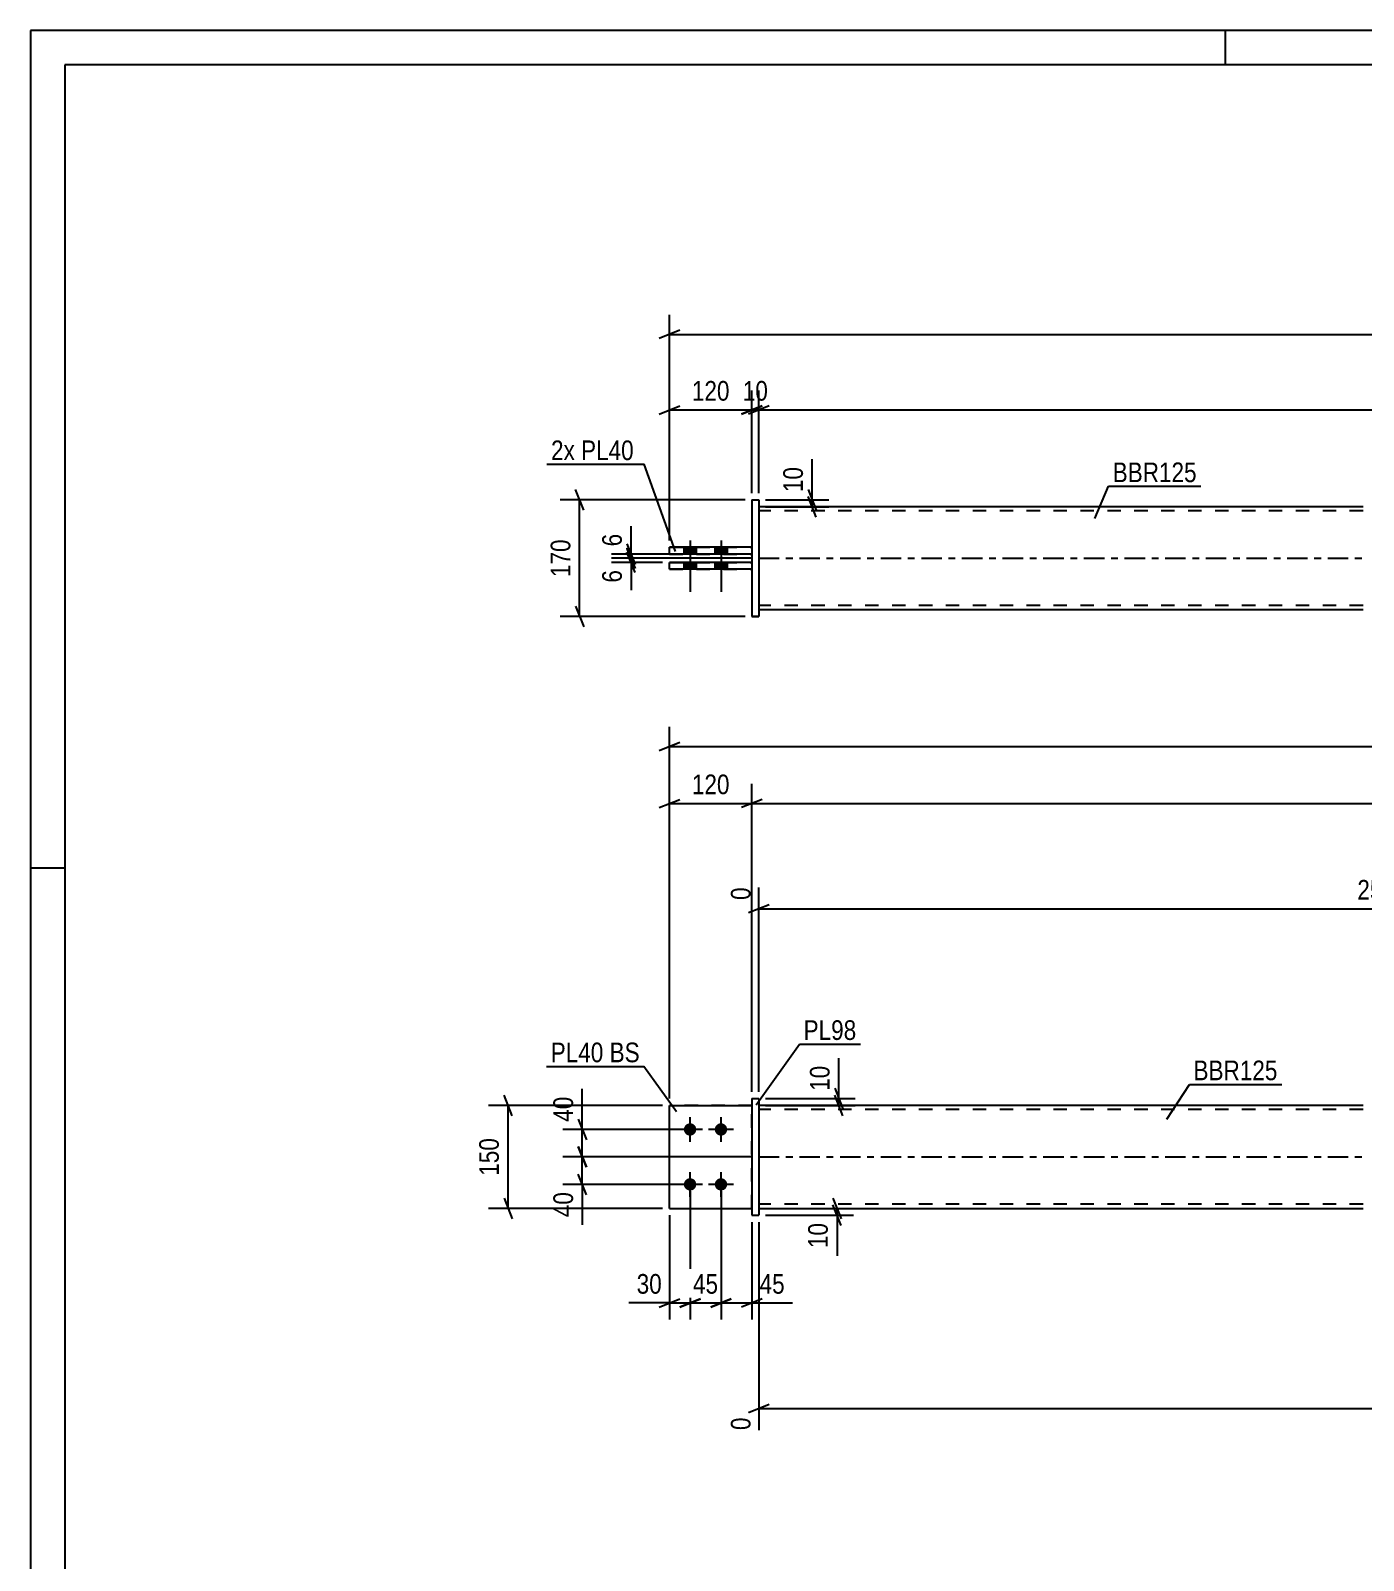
# Model space of a CAD drawing. Header units: millimetres. Extents: x 0 to 594, y 0 to 420.
# Drawn here: x 0 to 194.1, y 197.2 to 420 of the extents above; entities that cross this region are included whole.
import ezdxf

# ---------------------------------------------------------------- set-up
doc = ezdxf.new("R2010")
doc.units = ezdxf.units.MM
doc.linetypes.add('DXK_LINE_DOT2', pattern=[3.9198, 1.9599, -1.9599])
doc.linetypes.add('DXK_LINE_DOT3', pattern=[5.9187, 2.979, -0.9799, 0.9799, -0.9799])
doc.styles.add('Arial Narrow', font='ARIALN.TTF', dxfattribs={"height": 0.2})

# ---------------------------------------------------------------- blocks, each defined once
blk = doc.blocks.new('Unknown-580610516-1130')
at = {"color": 5, "linetype": 'Continuous'}
for p, q in [((594, 420), (0, 420)), ((0, 420), (0, 0)), ((174, 415), (174, 420)), ((589, 415), (5, 415)), ((5, 415), (5, 5)), ((5, 298), (0, 298))]:
    blk.add_line(p, q, dxfattribs=at)
blk = doc.blocks.new('Part-580610516-1679 - 1673')
at = {"color": 7, "linetype": 'DXK_LINE_DOT2'}
for p, q in [((93.04, 248.45), (93.04, 263.45)), ((93.04, 263.45), (105.04, 263.45)), ((105.04, 263.45), (93.04, 263.45)), ((105.04, 248.45), (105.04, 263.45)), ((93.04, 248.45), (93.04, 248.45)), ((93.04, 248.45), (105.04, 248.45)), ((93.04, 248.45), (105.04, 248.45)), ((105.04, 248.45), (105.04, 248.45))]:
    blk.add_line(p, q, dxfattribs=at)
blk = doc.blocks.new('Part-580610516-1700 - 1673')
at = {"color": 2, "linetype": 'Continuous'}
for p, q in [((194.04, 263.45), (106.04, 263.45)), ((106.04, 248.45), (194.04, 248.45))]:
    blk.add_line(p, q, dxfattribs=at)
at = {"color": 7, "linetype": 'DXK_LINE_DOT2'}
for p, q in [((106.04, 263.45), (106.04, 248.45)), ((194.04, 262.85), (106.04, 262.85)), ((194.04, 249.05), (106.04, 249.05))]:
    blk.add_line(p, q, dxfattribs=at)
at = {"color": 7, "linetype": 'DXK_LINE_DOT3'}
blk.add_line((106.04, 255.95), (194.04, 255.95), dxfattribs=at)
blk = doc.blocks.new('Part-580610516-1684 - 1673')
at = {"color": 2, "linetype": 'Continuous'}
for p, q in [((93.04, 248.45), (93.04, 263.45)), ((93.04, 263.45), (105.04, 263.45)), ((93.04, 248.45), (93.04, 248.45)), ((93.04, 248.45), (105.04, 248.45))]:
    blk.add_line(p, q, dxfattribs=at)
at = {"color": 7, "linetype": 'DXK_LINE_DOT2'}
for p, q in [((105.04, 263.45), (93.04, 263.45)), ((105.04, 248.45), (105.04, 263.45)), ((93.04, 248.45), (105.04, 248.45)), ((105.04, 248.45), (105.04, 248.45))]:
    blk.add_line(p, q, dxfattribs=at)
blk = doc.blocks.new('Bolt-580610516-1709 - 1673')
at = {"linetype": 'Continuous'}
for points in [[(96.04, 260.85), (96.23, 260.83), (96.4, 260.77), (96.57, 260.68), (96.71, 260.55), (96.82, 260.4), (96.89, 260.23), (96.93, 260.04), (96.93, 259.85), (96.89, 259.67), (96.82, 259.5), (96.71, 259.35), (96.57, 259.22), (96.4, 259.13), (96.23, 259.07), (96.04, 259.05), (95.85, 259.07), (95.67, 259.13), (95.51, 259.22), (95.37, 259.35), (95.26, 259.5), (95.18, 259.67), (95.14, 259.85), (95.14, 260.04), (95.18, 260.23), (95.26, 260.4), (95.37, 260.55), (95.51, 260.68), (95.67, 260.77), (95.85, 260.83)], [(100.54, 260.85), (100.73, 260.83), (100.9, 260.77), (101.07, 260.68), (101.21, 260.55), (101.32, 260.4), (101.39, 260.23), (101.43, 260.04), (101.43, 259.85), (101.39, 259.67), (101.32, 259.5), (101.21, 259.35), (101.07, 259.22), (100.9, 259.13), (100.73, 259.07), (100.54, 259.05), (100.35, 259.07), (100.17, 259.13), (100.01, 259.22), (99.87, 259.35), (99.76, 259.5), (99.68, 259.67), (99.64, 259.85), (99.64, 260.04), (99.68, 260.23), (99.76, 260.4), (99.87, 260.55), (100.01, 260.68), (100.17, 260.77), (100.35, 260.83)], [(96.04, 252.85), (96.23, 252.83), (96.4, 252.77), (96.57, 252.68), (96.71, 252.55), (96.82, 252.4), (96.89, 252.23), (96.93, 252.04), (96.93, 251.85), (96.89, 251.67), (96.82, 251.5), (96.71, 251.35), (96.57, 251.22), (96.4, 251.13), (96.23, 251.07), (96.04, 251.05), (95.85, 251.07), (95.67, 251.13), (95.51, 251.22), (95.37, 251.35), (95.26, 251.5), (95.18, 251.67), (95.14, 251.85), (95.14, 252.04), (95.18, 252.23), (95.26, 252.4), (95.37, 252.55), (95.51, 252.68), (95.67, 252.77), (95.85, 252.83)], [(100.54, 252.85), (100.73, 252.83), (100.9, 252.77), (101.07, 252.68), (101.21, 252.55), (101.32, 252.4), (101.39, 252.23), (101.43, 252.04), (101.43, 251.85), (101.39, 251.67), (101.32, 251.5), (101.21, 251.35), (101.07, 251.22), (100.9, 251.13), (100.73, 251.07), (100.54, 251.05), (100.35, 251.07), (100.17, 251.13), (100.01, 251.22), (99.87, 251.35), (99.76, 251.5), (99.68, 251.67), (99.64, 251.85), (99.64, 252.04), (99.68, 252.23), (99.76, 252.4), (99.87, 252.55), (100.01, 252.68), (100.17, 252.77), (100.35, 252.83)]]:
    blk.add_hatch(color=1, dxfattribs=at).paths.add_polyline_path(points)
at = {"color": 1, "linetype": 'Continuous'}
for p, q in [((96.04, 258.15), (96.04, 261.75)), ((100.54, 258.15), (100.54, 261.75)), ((97.84, 259.95), (94.24, 259.95)), ((102.34, 259.95), (98.74, 259.95)), ((97.84, 251.95), (94.24, 251.95)), ((96.04, 250.15), (96.04, 253.75)), ((102.34, 251.95), (98.74, 251.95)), ((100.54, 250.15), (100.54, 253.75))]:
    blk.add_line(p, q, dxfattribs=at)
blk = doc.blocks.new('Part-580610516-1720 - 1673')
at = {"color": 2, "linetype": 'Continuous'}
for p, q in [((105.04, 264.45), (106.04, 264.45)), ((105.04, 264.45), (105.04, 247.45)), ((106.04, 264.45), (106.04, 264.45)), ((106.04, 264.45), (106.04, 247.45)), ((105.04, 247.45), (106.04, 247.45))]:
    blk.add_line(p, q, dxfattribs=at)
at = {"color": 7, "linetype": 'DXK_LINE_DOT2'}
for p, q in [((105.04, 264.45), (106.04, 264.45)), ((105.04, 247.45), (106.04, 247.45))]:
    blk.add_line(p, q, dxfattribs=at)
blk = doc.blocks.new('Part-580610516-1418 - 1367')
at = {"color": 2, "linetype": 'Continuous'}
for p, q in [((93.04, 341.55), (93.04, 342.55)), ((105.04, 342.55), (93.04, 342.55)), ((93.04, 341.55), (93.04, 341.55)), ((105.04, 341.55), (93.04, 341.55))]:
    blk.add_line(p, q, dxfattribs=at)
at = {"color": 7, "linetype": 'DXK_LINE_DOT2'}
for p, q in [((93.04, 342.55), (105.04, 342.55)), ((93.04, 341.55), (105.04, 341.55)), ((105.04, 342.55), (105.04, 341.55))]:
    blk.add_line(p, q, dxfattribs=at)
blk = doc.blocks.new('Bolt-580610516-1370 - 1367')
at = {"linetype": 'Continuous'}
for points in [[(95.14, 343.75), (96.94, 343.75), (96.94, 344.75), (95.14, 344.75)], [(95.14, 343.75), (96.94, 343.75), (96.94, 344.75), (95.14, 344.75)], [(99.64, 343.75), (101.44, 343.75), (101.44, 344.75), (99.64, 344.75)], [(99.64, 343.75), (101.44, 343.75), (101.44, 344.75), (99.64, 344.75)], [(95.14, 341.55), (96.94, 341.55), (96.94, 342.55), (95.14, 342.55)], [(95.14, 341.55), (96.94, 341.55), (96.94, 342.55), (95.14, 342.55)], [(99.64, 341.55), (101.44, 341.55), (101.44, 342.55), (99.64, 342.55)], [(99.64, 341.55), (101.44, 341.55), (101.44, 342.55), (99.64, 342.55)]]:
    blk.add_hatch(color=1, dxfattribs=at).paths.add_polyline_path(points)
at = {"color": 1, "linetype": 'Continuous'}
for p, q in [((96.04, 345.75), (96.04, 338.25)), ((96.04, 345.75), (96.04, 338.25)), ((100.54, 345.75), (100.54, 338.25)), ((100.54, 345.75), (100.54, 338.25)), ((95.14, 344.75), (95.14, 343.75)), ((95.14, 344.75), (95.14, 343.75)), ((96.94, 344.75), (96.94, 343.75)), ((96.94, 344.75), (96.94, 343.75)), ((99.64, 344.75), (99.64, 343.75)), ((99.64, 344.75), (99.64, 343.75)), ((101.44, 344.75), (101.44, 343.75)), ((101.44, 344.75), (101.44, 343.75)), ((95.14, 342.55), (95.14, 341.55)), ((95.14, 342.55), (95.14, 341.55)), ((96.94, 342.55), (96.94, 341.55)), ((96.94, 342.55), (96.94, 341.55)), ((99.64, 342.55), (99.64, 341.55)), ((99.64, 342.55), (99.64, 341.55)), ((101.44, 342.55), (101.44, 341.55)), ((101.44, 342.55), (101.44, 341.55))]:
    blk.add_line(p, q, dxfattribs=at)
blk = doc.blocks.new('Part-580610516-1456 - 1367')
at = {"color": 2, "linetype": 'Continuous'}
for p, q in [((194.04, 350.65), (106.04, 350.65)), ((194.04, 335.65), (106.04, 335.65))]:
    blk.add_line(p, q, dxfattribs=at)
at = {"color": 7, "linetype": 'DXK_LINE_DOT2'}
for p, q in [((106.04, 350.65), (106.04, 335.65)), ((194.04, 350.05), (106.04, 350.05)), ((194.04, 336.25), (106.04, 336.25))]:
    blk.add_line(p, q, dxfattribs=at)
at = {"color": 7, "linetype": 'DXK_LINE_DOT3'}
blk.add_line((106.04, 343.15), (194.04, 343.15), dxfattribs=at)
blk = doc.blocks.new('Part-580610516-1413 - 1367')
at = {"color": 2, "linetype": 'Continuous'}
for p, q in [((93.04, 343.75), (93.04, 344.75)), ((105.04, 344.75), (93.04, 344.75)), ((93.04, 343.75), (93.04, 343.75)), ((105.04, 343.75), (93.04, 343.75))]:
    blk.add_line(p, q, dxfattribs=at)
at = {"color": 7, "linetype": 'DXK_LINE_DOT2'}
for p, q in [((93.04, 344.75), (93.04, 344.75)), ((93.04, 344.75), (105.04, 344.75)), ((93.04, 343.75), (105.04, 343.75)), ((105.04, 344.75), (105.04, 343.75))]:
    blk.add_line(p, q, dxfattribs=at)
blk = doc.blocks.new('Part-580610516-1398 - 1367')
at = {"color": 2, "linetype": 'Continuous'}
for p, q in [((105.04, 351.65), (106.04, 351.65)), ((105.04, 351.65), (105.04, 334.65)), ((106.04, 351.65), (106.04, 351.65)), ((106.04, 351.65), (106.04, 334.65)), ((106.04, 334.65), (105.04, 334.65)), ((105.04, 334.65), (105.04, 334.65))]:
    blk.add_line(p, q, dxfattribs=at)
at = {"color": 7, "linetype": 'DXK_LINE_DOT2'}
for p, q in [((105.04, 351.65), (106.04, 351.65)), ((106.04, 351.65), (106.04, 351.65)), ((105.04, 334.65), (106.04, 334.65))]:
    blk.add_line(p, q, dxfattribs=at)
blk = doc.blocks.new('StraightDimension-580610516-1891 - 1673')
at = {"color": 7, "linetype": 'Continuous'}
for p, q in [((116.84, 249.95), (118.04, 246.95)), ((107.04, 248.45), (119.84, 248.45)), ((107.04, 247.45), (119.84, 247.45)), ((118.04, 245.95), (116.84, 248.95)), ((117.44, 247.45), (117.44, 248.45))]:
    blk.add_line(p, q, dxfattribs=at)
at = {"color": 0}
blk.add_wipeout([(116.69, 246.92), (112.49, 246.92), (112.49, 242.07), (116.69, 242.07)], dxfattribs=at)
at = {"color": 7, "linetype": 'Continuous'}
blk.add_line((117.44, 247.45), (117.44, 241.54), dxfattribs=at)
blk.add_line((117.44, 247.45), (117.44, 241.54), dxfattribs=at)
at = {"color": 3, "style": 'Arial Narrow'}
blk.add_text('10', height=2.863, rotation=90.0002, dxfattribs=at).set_placement((116.09, 242.67))
blk = doc.blocks.new('StraightDimension-580610516-1827 - 1673')
at = {"color": 7, "linetype": 'Continuous'}
for p, q in [((96.04, 250.95), (96.04, 232.28)), ((93.04, 247.45), (93.04, 232.28)), ((91.54, 234.08), (94.54, 235.28)), ((93.04, 234.68), (96.04, 234.68)), ((97.54, 235.28), (94.54, 234.08))]:
    blk.add_line(p, q, dxfattribs=at)
at = {"color": 0}
blk.add_wipeout([(92.51, 235.43), (92.51, 239.63), (87.66, 239.63), (87.66, 235.43)], dxfattribs=at)
at = {"color": 7, "linetype": 'Continuous'}
blk.add_line((93.04, 234.68), (87.13, 234.68), dxfattribs=at)
blk.add_line((93.04, 234.68), (87.13, 234.68), dxfattribs=at)
at = {"color": 3, "style": 'Arial Narrow'}
blk.add_text('30', height=2.863, dxfattribs=at).set_placement((88.26, 236.03))
blk = doc.blocks.new('StraightDimension-580610516-1806 - 1673')
at = {"color": 7, "linetype": 'Continuous'}
for p, q in [((287.69, 273.89), (287.69, 300.7)), ((106.04, 265.45), (106.04, 295.21)), ((107.54, 292.68), (104.54, 291.48)), ((106.04, 292.08), (287.69, 292.08)), ((286.19, 291.48), (289.19, 292.68))]:
    blk.add_line(p, q, dxfattribs=at)
at = {"color": 0, "linetype": 'Continuous'}
for points in [[(287.09, 301.3), (282.89, 301.3), (282.89, 292.78), (287.09, 292.78)], [(105.44, 295.81), (101.24, 295.81), (101.24, 292.78), (105.44, 292.78)]]:
    blk.add_wipeout(points, dxfattribs=at)
at = {"color": 0}
blk.add_wipeout([(201.12, 292.83), (201.12, 297.03), (192.61, 297.03), (192.61, 292.83)], dxfattribs=at)
at = {"color": 3, "linetype": 'Continuous', "style": 'Arial Narrow'}
for s, height, p in [('2564', 2.863, (286.49, 293.38)), ('0', 2.86, (104.84, 293.38))]:
    blk.add_text(s, height=height, rotation=90.0002, dxfattribs=at).set_placement(p)
at = {"color": 3, "style": 'Arial Narrow'}
blk.add_text('2564', height=2.863, dxfattribs=at).set_placement((193.21, 293.43))
blk = doc.blocks.new('StraightDimension-580610516-2057 - 1673')
at = {"color": 7, "linetype": 'Continuous'}
for p, q in [((93.04, 264.45), (93.04, 310.28)), ((105.04, 265.45), (105.04, 310.28)), ((91.54, 306.83), (94.54, 308.03)), ((106.54, 308.03), (103.54, 306.83)), ((93.04, 307.43), (105.04, 307.43))]:
    blk.add_line(p, q, dxfattribs=at)
at = {"color": 0}
blk.add_wipeout([(102.38, 308.18), (102.38, 312.38), (95.7, 312.38), (95.7, 308.18)], dxfattribs=at)
at = {"color": 3, "style": 'Arial Narrow'}
blk.add_text('120', height=2.863, dxfattribs=at).set_placement((96.3, 308.78))
blk = doc.blocks.new('StraightDimension-580610516-1900 - 1673')
at = {"color": 7, "linetype": 'Continuous'}
for p, q in [((117.1, 265.95), (118.3, 262.95)), ((107.04, 264.45), (120.1, 264.45)), ((107.04, 263.45), (120.1, 263.45)), ((118.3, 261.95), (117.1, 264.95)), ((117.7, 263.45), (117.7, 264.45))]:
    blk.add_line(p, q, dxfattribs=at)
at = {"color": 0}
blk.add_wipeout([(116.95, 269.83), (112.75, 269.83), (112.75, 264.97), (116.95, 264.97)], dxfattribs=at)
at = {"color": 7, "linetype": 'Continuous'}
blk.add_line((117.7, 264.45), (117.7, 270.35), dxfattribs=at)
blk.add_line((117.7, 264.45), (117.7, 270.35), dxfattribs=at)
at = {"color": 3, "style": 'Arial Narrow'}
blk.add_text('10', height=2.863, rotation=90.0002, dxfattribs=at).set_placement((116.35, 265.57))
blk = doc.blocks.new('StraightDimension-580610516-2050 - 1673')
at = {"color": 7, "linetype": 'Continuous'}
for p, q in [((105.04, 265.45), (105.04, 310.28)), ((106.54, 308.03), (103.54, 306.83)), ((105.04, 307.43), (524.8, 307.43))]:
    blk.add_line(p, q, dxfattribs=at)
blk = doc.blocks.new('StraightDimension-580610516-1909 - 1673')
at = {"color": 7, "linetype": 'Continuous'}
for p, q in [((79.74, 261.45), (80.94, 258.45)), ((95.04, 259.95), (77.49, 259.95)), ((80.34, 255.95), (80.34, 259.95)), ((80.94, 254.45), (79.74, 257.45)), ((105.04, 255.95), (77.49, 255.95))]:
    blk.add_line(p, q, dxfattribs=at)
at = {"color": 0}
blk.add_wipeout([(79.59, 265.33), (75.39, 265.33), (75.39, 260.47), (79.59, 260.47)], dxfattribs=at)
at = {"color": 7, "linetype": 'Continuous'}
blk.add_line((80.34, 259.95), (80.34, 265.85), dxfattribs=at)
blk.add_line((80.34, 259.95), (80.34, 265.85), dxfattribs=at)
at = {"color": 3, "style": 'Arial Narrow'}
blk.add_text('40', height=2.863, rotation=90.0002, dxfattribs=at).set_placement((78.99, 261.07))
blk = doc.blocks.new('StraightDimension-580610516-1820 - 1673')
at = {"color": 7, "linetype": 'Continuous'}
for p, q in [((96.04, 250.95), (96.04, 232.28)), ((100.54, 250.95), (100.54, 232.28)), ((94.54, 234.08), (97.54, 235.28)), ((96.04, 234.68), (100.54, 234.68)), ((102.04, 235.28), (99.04, 234.08))]:
    blk.add_line(p, q, dxfattribs=at)
at = {"color": 0}
blk.add_wipeout([(100.72, 235.43), (100.72, 239.63), (95.86, 239.63), (95.86, 235.43)], dxfattribs=at)
at = {"color": 3, "style": 'Arial Narrow'}
blk.add_text('45', height=2.863, dxfattribs=at).set_placement((96.46, 236.03))
blk = doc.blocks.new('StraightDimension-580610516-1746 - 1673')
at = {"color": 7, "linetype": 'Continuous'}
for p, q in [((93.04, 264.45), (93.04, 318.57)), ((94.54, 316.32), (91.54, 315.12)), ((93.04, 315.72), (536.8, 315.72))]:
    blk.add_line(p, q, dxfattribs=at)
blk = doc.blocks.new('StraightDimension-580610516-1813 - 1673')
at = {"color": 7, "linetype": 'Continuous'}
for p, q in [((100.54, 250.95), (100.54, 232.28)), ((105.04, 246.45), (105.04, 232.28)), ((99.04, 234.08), (102.04, 235.28)), ((100.54, 234.68), (105.04, 234.68)), ((106.54, 235.28), (103.54, 234.08))]:
    blk.add_line(p, q, dxfattribs=at)
at = {"color": 0}
blk.add_wipeout([(110.42, 235.43), (110.42, 239.63), (105.56, 239.63), (105.56, 235.43)], dxfattribs=at)
at = {"color": 7, "linetype": 'Continuous'}
blk.add_line((105.04, 234.68), (110.94, 234.68), dxfattribs=at)
blk.add_line((105.04, 234.68), (110.94, 234.68), dxfattribs=at)
at = {"color": 3, "style": 'Arial Narrow'}
blk.add_text('45', height=2.863, dxfattribs=at).set_placement((106.16, 236.03))
blk = doc.blocks.new('StraightDimension-580610516-1878 - 1673')
at = {"color": 7, "linetype": 'Continuous'}
for p, q in [((310.67, 247.45), (310.67, 210.68)), ((106.04, 246.45), (106.04, 216.17)), ((107.54, 219.9), (104.54, 218.7)), ((106.04, 219.3), (310.67, 219.3)), ((309.17, 218.7), (312.17, 219.9))]:
    blk.add_line(p, q, dxfattribs=at)
at = {"color": 0}
blk.add_wipeout([(212.61, 220.05), (212.61, 224.25), (204.1, 224.25), (204.1, 220.05)], dxfattribs=at)
at = {"color": 0, "linetype": 'Continuous'}
for points in [[(105.44, 218.6), (101.24, 218.6), (101.24, 215.57), (105.44, 215.57)], [(310.07, 218.6), (305.87, 218.6), (305.87, 210.08), (310.07, 210.08)]]:
    blk.add_wipeout(points, dxfattribs=at)
at = {"color": 3, "style": 'Arial Narrow'}
blk.add_text('2794', height=2.863, dxfattribs=at).set_placement((204.7, 220.65))
at = {"color": 3, "linetype": 'Continuous', "style": 'Arial Narrow'}
for s, height, p in [('0', 2.86, (104.84, 216.17)), ('2794', 2.863, (309.47, 210.68))]:
    blk.add_text(s, height=height, rotation=90.0002, dxfattribs=at).set_placement(p)
blk = doc.blocks.new('StraightDimension-580610516-1922 - 1673')
at = {"color": 7, "linetype": 'Continuous'}
for p, q in [((79.74, 257.45), (80.94, 254.45)), ((105.04, 255.95), (77.49, 255.95)), ((80.34, 251.95), (80.34, 255.95)), ((95.04, 251.95), (77.49, 251.95)), ((80.94, 250.45), (79.74, 253.45))]:
    blk.add_line(p, q, dxfattribs=at)
at = {"color": 0}
blk.add_wipeout([(79.59, 251.42), (75.39, 251.42), (75.39, 246.57), (79.59, 246.57)], dxfattribs=at)
at = {"color": 7, "linetype": 'Continuous'}
blk.add_line((80.34, 251.95), (80.34, 246.04), dxfattribs=at)
blk.add_line((80.34, 251.95), (80.34, 246.04), dxfattribs=at)
at = {"color": 3, "style": 'Arial Narrow'}
blk.add_text('40', height=2.863, rotation=90.0002, dxfattribs=at).set_placement((78.99, 247.17))
blk = doc.blocks.new('StraightDimension-580610516-1979 - 1673')
at = {"color": 7, "linetype": 'Continuous'}
for p, q in [((92.04, 263.45), (66.69, 263.45)), ((70.14, 261.95), (68.94, 264.95)), ((69.54, 248.45), (69.54, 263.45)), ((68.94, 249.95), (70.14, 246.95)), ((92.04, 248.45), (66.69, 248.45))]:
    blk.add_line(p, q, dxfattribs=at)
at = {"color": 0}
blk.add_wipeout([(68.79, 259.29), (64.59, 259.29), (64.59, 252.61), (68.79, 252.61)], dxfattribs=at)
at = {"color": 3, "style": 'Arial Narrow'}
blk.add_text('150', height=2.863, rotation=90.0002, dxfattribs=at).set_placement((68.19, 253.21))
blk = doc.blocks.new('StraightDimension-580610516-1471 - 1367')
at = {"color": 7, "linetype": 'Continuous'}
for p, q in [((113.22, 353.15), (114.42, 350.15)), ((114.42, 349.15), (113.22, 352.15)), ((107.04, 351.65), (116.22, 351.65)), ((107.04, 350.65), (116.22, 350.65)), ((113.82, 350.65), (113.82, 351.65))]:
    blk.add_line(p, q, dxfattribs=at)
at = {"color": 0}
blk.add_wipeout([(113.07, 357.04), (108.87, 357.04), (108.87, 352.18), (113.07, 352.18)], dxfattribs=at)
at = {"color": 7, "linetype": 'Continuous'}
blk.add_line((113.82, 351.65), (113.82, 357.56), dxfattribs=at)
blk.add_line((113.82, 351.65), (113.82, 357.56), dxfattribs=at)
at = {"color": 3, "style": 'Arial Narrow'}
blk.add_text('10', height=2.863, rotation=90.0002, dxfattribs=at).set_placement((112.47, 352.78))
blk = doc.blocks.new('StraightDimension-580610516-1525 - 1367')
at = {"color": 7, "linetype": 'Continuous'}
for p, q in [((80.55, 350.15), (79.35, 353.15)), ((104.04, 351.65), (77.1, 351.65)), ((79.95, 334.65), (79.95, 351.65)), ((104.04, 334.65), (77.1, 334.65)), ((79.35, 336.15), (80.55, 333.15))]:
    blk.add_line(p, q, dxfattribs=at)
at = {"color": 0}
blk.add_wipeout([(79.2, 346.5), (75, 346.5), (75, 339.81), (79.2, 339.81)], dxfattribs=at)
at = {"color": 3, "style": 'Arial Narrow'}
blk.add_text('170', height=2.863, rotation=90.0002, dxfattribs=at).set_placement((78.6, 340.41))
blk = doc.blocks.new('StraightDimension-580610516-1489 - 1367')
at = {"color": 7, "linetype": 'Continuous'}
for p, q in [((98.04, 343.75), (84.6, 343.75)), ((105.04, 343.15), (84.6, 343.15)), ((86.85, 345.25), (88.05, 342.25)), ((88.05, 341.65), (86.85, 344.65)), ((87.45, 343.15), (87.45, 343.75))]:
    blk.add_line(p, q, dxfattribs=at)
at = {"color": 0}
blk.add_wipeout([(86.7, 347.31), (82.5, 347.31), (82.5, 344.28), (86.7, 344.28)], dxfattribs=at)
at = {"color": 7, "linetype": 'Continuous'}
blk.add_line((87.45, 343.75), (87.45, 347.83), dxfattribs=at)
blk.add_line((87.45, 343.75), (87.45, 347.83), dxfattribs=at)
at = {"color": 3, "style": 'Arial Narrow'}
blk.add_text('6', height=2.86, rotation=90.0002, dxfattribs=at).set_placement((86.1, 344.88))
blk = doc.blocks.new('StraightDimension-580610516-1508 - 1367')
at = {"color": 7, "linetype": 'Continuous'}
for p, q in [((105.04, 343.15), (84.6, 343.15)), ((86.85, 344.65), (88.05, 341.65)), ((88.05, 341.05), (86.85, 344.05)), ((87.45, 342.55), (87.45, 343.15)), ((92.04, 342.55), (84.6, 342.55))]:
    blk.add_line(p, q, dxfattribs=at)
at = {"color": 0}
blk.add_wipeout([(86.7, 342.03), (82.5, 342.03), (82.5, 339), (86.7, 339)], dxfattribs=at)
at = {"color": 7, "linetype": 'Continuous'}
blk.add_line((87.45, 342.55), (87.45, 338.48), dxfattribs=at)
blk.add_line((87.45, 342.55), (87.45, 338.48), dxfattribs=at)
at = {"color": 3, "style": 'Arial Narrow'}
blk.add_text('6', height=2.86, rotation=90.0002, dxfattribs=at).set_placement((86.1, 339.6))
blk = doc.blocks.new('StraightDimension-580610516-1545 - 1367')
at = {"color": 7, "linetype": 'Continuous'}
for p, q in [((93.04, 345.75), (93.04, 378.6)), ((94.54, 376.35), (91.54, 375.15)), ((93.04, 375.75), (536.8, 375.75))]:
    blk.add_line(p, q, dxfattribs=at)
blk = doc.blocks.new('StraightDimension-580610516-1556 - 1367')
at = {"color": 7, "linetype": 'Continuous'}
for p, q in [((105.04, 352.65), (105.04, 367.6)), ((106.04, 352.65), (106.04, 367.6)), ((103.54, 364.15), (106.54, 365.35)), ((107.54, 365.35), (104.54, 364.15)), ((105.04, 364.75), (106.04, 364.75))]:
    blk.add_line(p, q, dxfattribs=at)
at = {"color": 0}
blk.add_wipeout([(107.97, 365.5), (107.97, 369.7), (103.11, 369.7), (103.11, 365.5)], dxfattribs=at)
at = {"color": 3, "style": 'Arial Narrow'}
blk.add_text('10', height=2.863, dxfattribs=at).set_placement((103.71, 366.1))
blk = doc.blocks.new('StraightDimension-580610516-1566 - 1367')
at = {"color": 7, "linetype": 'Continuous'}
for p, q in [((93.04, 345.75), (93.04, 367.6)), ((105.04, 352.65), (105.04, 367.6)), ((91.54, 364.15), (94.54, 365.35)), ((93.04, 364.75), (105.04, 364.75)), ((106.54, 365.35), (103.54, 364.15))]:
    blk.add_line(p, q, dxfattribs=at)
at = {"color": 0}
blk.add_wipeout([(102.38, 365.5), (102.38, 369.7), (95.7, 369.7), (95.7, 365.5)], dxfattribs=at)
at = {"color": 3, "style": 'Arial Narrow'}
blk.add_text('120', height=2.863, dxfattribs=at).set_placement((96.3, 366.1))
blk = doc.blocks.new('StraightDimension-580610516-1576 - 1367')
at = {"color": 7, "linetype": 'Continuous'}
for p, q in [((106.04, 352.65), (106.04, 367.6)), ((107.54, 365.35), (104.54, 364.15)), ((106.04, 364.75), (523.8, 364.75))]:
    blk.add_line(p, q, dxfattribs=at)
blk = doc.blocks.new('Mark-580610516-1696 - 1673')
at = {"color": 0}
blk.add_wipeout([(181.59, 267.12), (181.59, 270.12), (169.35, 270.12), (169.35, 267.12)], dxfattribs=at)
blk.add_wipeout([(181.59, 267.12), (181.59, 270.12), (169.35, 270.12), (169.35, 267.12)], dxfattribs=at)
at = {"color": 30, "linetype": 'Continuous'}
for p, q in [((165.44, 261.47), (168.75, 266.52)), ((168.75, 266.52), (182.19, 266.52))]:
    blk.add_line(p, q, dxfattribs=at)
at = {"color": 3, "style": 'Arial Narrow'}
blk.add_text('BBR125', height=2.863, dxfattribs=at).set_placement((169.35, 267.12))
blk = doc.blocks.new('Mark-580610516-1716 - 1673')
at = {"color": 0}
blk.add_wipeout([(120.24, 272.99), (120.24, 275.99), (112.57, 275.99), (112.57, 272.99)], dxfattribs=at)
blk.add_wipeout([(120.24, 272.99), (120.24, 275.99), (112.57, 275.99), (112.57, 272.99)], dxfattribs=at)
at = {"color": 30, "linetype": 'Continuous'}
for p, q in [((105.68, 263.53), (111.97, 272.39)), ((111.97, 272.39), (120.84, 272.39))]:
    blk.add_line(p, q, dxfattribs=at)
at = {"color": 3, "style": 'Arial Narrow'}
blk.add_text('PL98', height=2.863, dxfattribs=at).set_placement((112.57, 272.99))
blk = doc.blocks.new('MarkSet-580610516-2089 - 1673')
at = {"color": 0}
blk.add_wipeout([(83.42, 269.74), (83.42, 272.74), (75.74, 272.74), (75.74, 269.74)], dxfattribs=at)
blk.add_wipeout([(83.42, 269.74), (83.42, 272.74), (75.74, 272.74), (75.74, 269.74)], dxfattribs=at)
blk.add_wipeout([(88.7, 269.74), (88.7, 272.74), (84.32, 272.74), (84.32, 269.74)], dxfattribs=at)
blk.add_wipeout([(88.7, 269.74), (88.7, 272.74), (84.32, 272.74), (84.32, 269.74)], dxfattribs=at)
at = {"color": 30, "linetype": 'Continuous'}
for p in [(75.14, 269.14), (94.08, 262.51)]:
    blk.add_line(p, (89.3, 269.14), dxfattribs=at)
at = {"color": 3, "style": 'Arial Narrow'}
for s, p in [('PL40', (75.74, 269.74)), ('BS', (84.32, 269.74))]:
    blk.add_text(s, height=2.863, dxfattribs=at).set_placement(p)
blk = doc.blocks.new('Mark-580610516-1452 - 1367')
at = {"color": 0}
blk.add_wipeout([(169.82, 354.23), (169.82, 357.23), (157.58, 357.23), (157.58, 354.23)], dxfattribs=at)
blk.add_wipeout([(169.82, 354.23), (169.82, 357.23), (157.58, 357.23), (157.58, 354.23)], dxfattribs=at)
at = {"color": 30, "linetype": 'Continuous'}
for p, q in [((154.96, 348.96), (156.98, 353.63)), ((156.98, 353.63), (170.42, 353.63))]:
    blk.add_line(p, q, dxfattribs=at)
at = {"color": 3, "style": 'Arial Narrow'}
blk.add_text('BBR125', height=2.863, dxfattribs=at).set_placement((157.58, 354.23))
blk = doc.blocks.new('MarkSet-580610516-1664 - 1367')
at = {"color": 30, "linetype": 'Continuous'}
blk.add_line((93.89, 344.14), (89.33, 356.84), dxfattribs=at)
at = {"color": 0}
blk.add_wipeout([(79.26, 357.44), (79.26, 360.44), (75.79, 360.44), (75.79, 357.44)], dxfattribs=at)
blk.add_wipeout([(79.26, 357.44), (79.26, 360.44), (75.79, 360.44), (75.79, 357.44)], dxfattribs=at)
blk.add_wipeout([(87.83, 357.44), (87.83, 360.44), (80.16, 360.44), (80.16, 357.44)], dxfattribs=at)
blk.add_wipeout([(87.83, 357.44), (87.83, 360.44), (80.16, 360.44), (80.16, 357.44)], dxfattribs=at)
at = {"color": 30, "linetype": 'Continuous'}
blk.add_line((75.19, 356.84), (89.33, 356.84), dxfattribs=at)
at = {"color": 3, "style": 'Arial Narrow'}
for s, p in [('2x', (75.79, 357.44)), ('PL40', (80.16, 357.44))]:
    blk.add_text(s, height=2.863, dxfattribs=at).set_placement(p)

msp = doc.modelspace()

# ---------------------------------------------------------------- block references
for name in ['Unknown-580610516-1130', 'Part-580610516-1398 - 1367', 'Part-580610516-1456 - 1367', 'Bolt-580610516-1370 - 1367', 'Part-580610516-1413 - 1367', 'Part-580610516-1418 - 1367', 'Part-580610516-1679 - 1673', 'Part-580610516-1684 - 1673', 'Part-580610516-1720 - 1673', 'Part-580610516-1700 - 1673', 'Bolt-580610516-1709 - 1673']:
    msp.add_blockref(name, (0, 0))

# ---------------------------------------------------------------- next in the draw order: block references
for name in ['StraightDimension-580610516-1471 - 1367', 'StraightDimension-580610516-1525 - 1367', 'StraightDimension-580610516-1806 - 1673', 'StraightDimension-580610516-1827 - 1673', 'StraightDimension-580610516-1891 - 1673']:
    msp.add_blockref(name, (0, 0))

# ---------------------------------------------------------------- next in the draw order: block references
for name in ['StraightDimension-580610516-1489 - 1367', 'StraightDimension-580610516-2057 - 1673', 'StraightDimension-580610516-1820 - 1673']:
    msp.add_blockref(name, (0, 0))

# ---------------------------------------------------------------- next in the draw order: block references
for name in ['StraightDimension-580610516-1508 - 1367', 'StraightDimension-580610516-1900 - 1673', 'StraightDimension-580610516-1813 - 1673']:
    msp.add_blockref(name, (0, 0))

# ---------------------------------------------------------------- next in the draw order: block references
for name in ['StraightDimension-580610516-1545 - 1367', 'StraightDimension-580610516-2050 - 1673', 'StraightDimension-580610516-1878 - 1673']:
    msp.add_blockref(name, (0, 0))

# ---------------------------------------------------------------- next in the draw order: block references
for name in ['StraightDimension-580610516-1556 - 1367', 'StraightDimension-580610516-1909 - 1673']:
    msp.add_blockref(name, (0, 0))

# ---------------------------------------------------------------- next in the draw order: block references
for name in ['StraightDimension-580610516-1566 - 1367', 'StraightDimension-580610516-1746 - 1673', 'StraightDimension-580610516-1922 - 1673']:
    msp.add_blockref(name, (0, 0))

# ---------------------------------------------------------------- next in the draw order: block references
for name in ['StraightDimension-580610516-1576 - 1367', 'MarkSet-580610516-1664 - 1367', 'Mark-580610516-1716 - 1673', 'Mark-580610516-1696 - 1673', 'StraightDimension-580610516-1979 - 1673']:
    msp.add_blockref(name, (0, 0))

# ---------------------------------------------------------------- next in the draw order: block references
for name in ['Mark-580610516-1452 - 1367', 'MarkSet-580610516-2089 - 1673']:
    msp.add_blockref(name, (0, 0))

doc.saveas('drawing.dxf')
